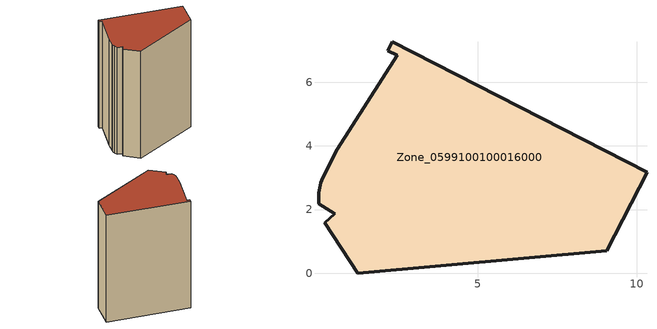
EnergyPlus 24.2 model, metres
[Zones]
Zone_0599100100016000
 floor ground (C_G): 2.48,6.86 2.18,6.99 2.32,7.27 10.32,3.17 9.06,0.71 1.24,0 0.2,1.58 0.51,1.87 0,2.19 0,2.53 0.07,2.85 0.13,3 0.59,3.9 z0
 wall outside (C_F): 9.06,0.71 10.32,3.17 2.32,7.27 2.18,6.99 2.48,6.86 0.59,3.9 0.13,3 0.07,2.85 0,2.53 0,2.19 0.51,1.87 0.2,1.58 1.24,0 9.06,0.71 z0:12.83
 roof outside (C_R): 2.18,6.99 2.48,6.86 0.59,3.9 0.13,3 0.07,2.85 0,2.53 0,2.19 0.51,1.87 0.2,1.58 1.24,0 9.06,0.71 10.32,3.17 2.32,7.27 z12.83
[BUILDING]
Pand.0599100100016000: North Axis=0; Terrain=City; Loads Convergence Tolerance Value=0.04; Temperature Convergence Tolerance Value=0.4; Solar Distribution=FullExterior; Maximum Number of Warmup Days=25; Minimum Number of Warmup Days=1
[Site:Location]
Rotterdam.The.Hague.AP_ZH_NLD Design_Conditions: Latitude=51.96; Longitude=4.45; Time Zone=1; Elevation=-4.5
[SITE:GROUNDTEMPERATURE:BUILDINGSURFACE]
18, 18, 18, 18, 18, 18, 18, 18, 18, 18, 18, 18
[MATERIAL] Thermal Absorptance=0.9; Solar Absorptance=0.7; Visible Absorptance=0.7
Name | Roughness | Thickness | Conductivity | Density | Specific Heat
G.TC.2015-2018 | MediumSmooth | 0.15 | 0.0428571 | 540 | 1210
F.TC.2015-2018 | Rough | 0.3 | 0.0666667 | 1920 | 840
R.TC.2015-2018 | MediumRough | 0.2 | 0.0333333 | 1500 | 1000
[CONSTRUCTION]
C_G: G.TC.2015-2018
C_F: F.TC.2015-2018
C_R: R.TC.2015-2018
[ZONE]
Zone_0599100100016000: Type=1; Multiplier=1; Ceiling Height=Autocalculate; Volume=Autocalculate; Floor Area=autocalculate; Part of Total Floor Area=Yes
[ZONEINFILTRATION:DESIGNFLOWRATE]
Infil_Zone_0599100100016000: Zone or ZoneList or Space or SpaceList=Zone_0599100100016000; Schedule=AlwaysOn; Design Flow Rate Calculation Method=Flow/Area; Flow Rate per Floor Area=0.0015; Constant Term Coefficient=1; Temperature Term Coefficient=0; Velocity Term Coefficient=0; Velocity Squared Term Coefficient=0
[HVACTEMPLATE:ZONE:IDEALLOADSAIRSYSTEM]
Zone_0599100100016000: Maximum Heating Supply Air Temperature=50; Minimum Cooling Supply Air Temperature=13; Maximum Heating Supply Air Humidity Ratio=0.0156; Minimum Cooling Supply Air Humidity Ratio=0.0077; Heating Limit=NoLimit; Cooling Limit=NoLimit; Dehumidification Control Type=ConstantSensibleHeatRatio; Cooling Sensible Heat Ratio=0.7; Dehumidification Setpoint=60; Humidification Control Type=None; Humidification Setpoint=30; Outdoor Air Method=None; Outdoor Air Flow Rate per Person=0.00944; Outdoor Air Flow Rate per Zone Floor Area=0; Outdoor Air Flow Rate per Zone=0; Demand Controlled Ventilation Type=None; Outdoor Air Economizer Type=NoEconomizer; Heat Recovery Type=None; Sensible Heat Recovery Effectiveness=0.7; Latent Heat Recovery Effectiveness=0.65
[ZONECONTROL:THERMOSTAT]
ThermostatControl_Zone_0599100100016000: Zone or ZoneList=Zone_0599100100016000; Control Type Schedule=DualSetpointControlType; Control 1=Thermostat_Zone_0599100100016000; Temperature Difference Between Cutout And Setpoint=0
[THERMOSTATSETPOINT:DUALSETPOINT]
Thermostat_Zone_0599100100016000: Heating Setpoint Temperature Schedule=HeatingSetpoint_Zone_0599100100016000; Cooling Setpoint Temperature Schedule=CoolingSetpoint_Zone_0599100100016000
[SCHEDULE:COMPACT]
HeatingSetpoint_Zone_0599100100016000: Through: 12/31, For: AllDays, Until: 24:00, 21
CoolingSetpoint_Zone_0599100100016000: Through: 12/31, For: AllDays, Until: 24:00, 24
DualSetpointControlType: Through: 12/31, For: AllDays, Until: 24:00, 4
AlwaysOn: Through: 12/31, For: AllDays, Until: 24:00, 1
